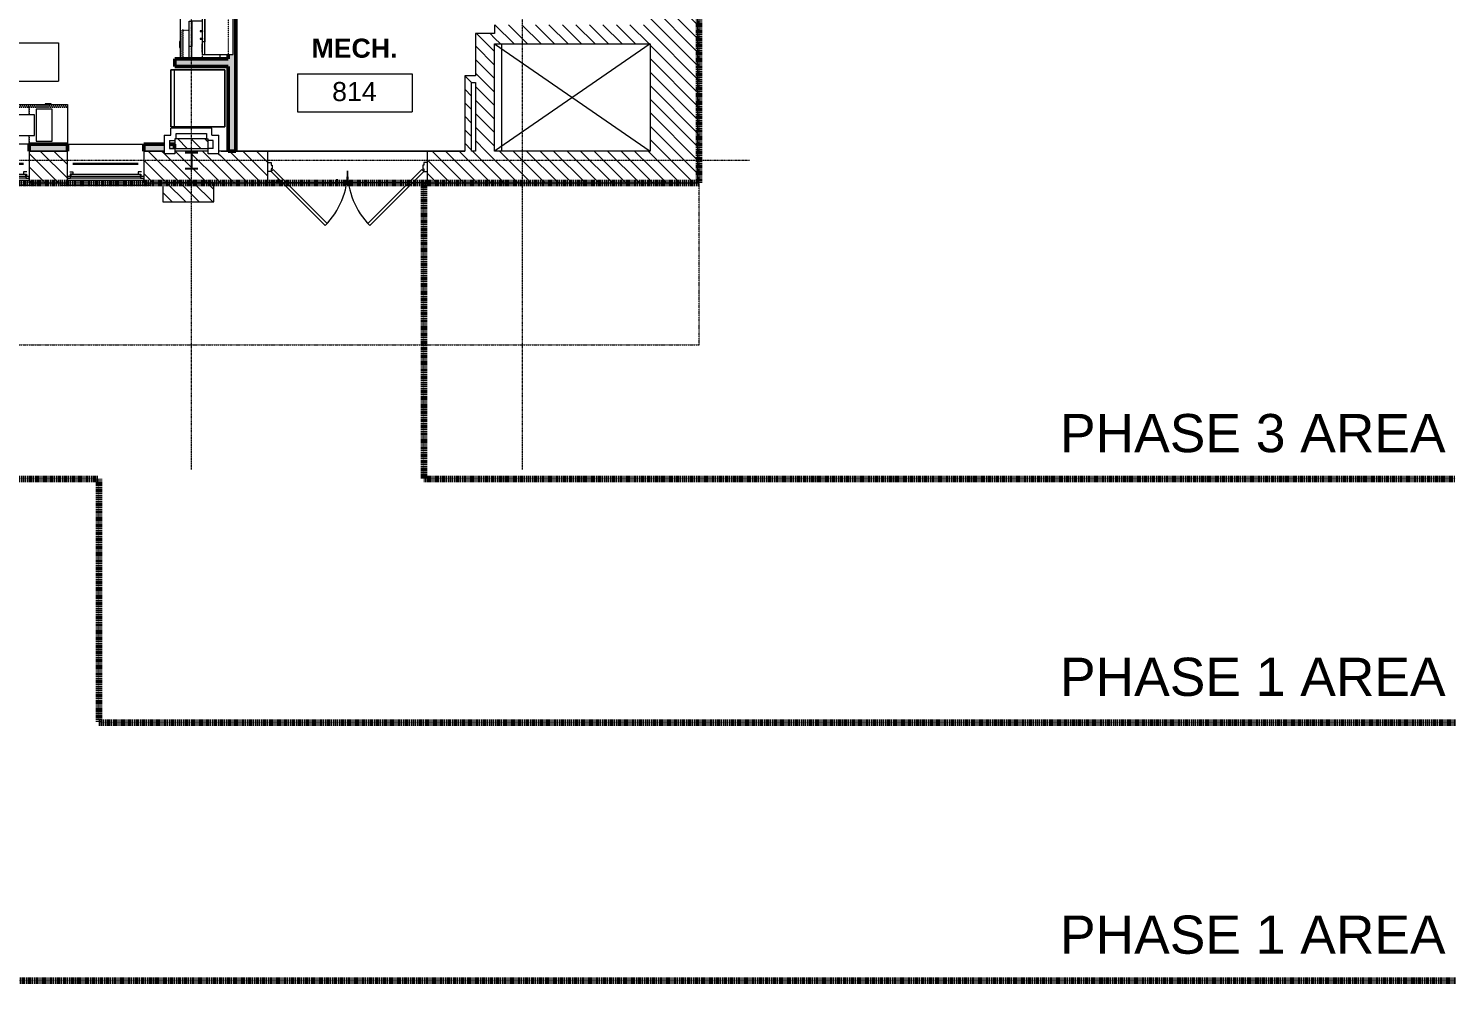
# Model space of a CAD drawing. Header units: inches. Extents: x -956 to 1409, y -1111 to 895.
# Drawn here: x 513 to 1409, y -744 to -146 of the extents above; entities that cross this region are included whole.
import ezdxf

# ---------------------------------------------------------------- set-up
doc = ezdxf.new("R2010")
doc.units = ezdxf.units.IN
doc.header["$MEASUREMENT"] = 0
for name, pattern in [('Dash', [0.25, 0.125, -0.125]), ('Double Dash 3_8_', [1, 0.375, -0.125, 0.125, -0.125, 0.125, -0.125]), ('Double Dash 3_8__2_', [1, 0.375, -0.125, 0.125, -0.125, 0.125, -0.125]), ('Grid Line 1_4_', [0.4375, 0.25, -0.0625, 0.0625, -0.0625])]:
    doc.linetypes.add(name, pattern=pattern)
for name, color, linetype, lineweight in [('A-AREA-IDEN', 2, 'Continuous', 9), ('A-DETL', 90, 'Continuous', 13), ('A-DETL-THIN', 151, 'Continuous', 13), ('A-DOOR', 31, 'Continuous', 13), ('A-DOOR-FRAM', 31, 'Continuous', 20), ('A-FLOR', 192, 'Continuous', 13), ('A-GENM', 13, 'Continuous', 9), ('A-GLAZ', 151, 'Continuous', 13), ('A-WALL', 113, 'Continuous', 13), ('A-WALL-PATT', 111, 'Continuous', 13), ('C-PROP-LINE', 91, 'Double Dash 3_8_', 20), ('G-ANNO-TEXT', 231, 'Continuous', 9), ('I-WALL', 2, 'Continuous', 13), ('M-EQPM', 50, 'Continuous', 13), ('Q-CASE', 31, 'Continuous', 9), ('Q-SPCQ', 91, 'Continuous', 13), ('S-COLS', 52, 'Continuous', 13), ('S-COLS-SYMB', 171, 'Continuous', 20), ('S-GRID', 1, 'Continuous', 9)]:
    doc.layers.add(name, color=color, linetype=linetype, lineweight=lineweight)
doc.styles.add('Arial_2', font='arial.ttf', dxfattribs={"height": 24})
doc.styles.add('Arial_3', font='arial.ttf', dxfattribs={"height": 12})
doc.styles.add('Arial_B', font='arialbd.ttf', dxfattribs={"height": 12})
pattern_1 = [(135, (0, 0), (-4.24264, -4.24264), [])]

# ---------------------------------------------------------------- blocks, each defined once
blk = doc.blocks.new('Double Flush-HM Frame - 8_-0_ Exterior 12_ H-3044561-8TH FLOOR TELECOM UNDERFLOOR ROUTING PLAN')
at = {"layer": 'A-DOOR', "color": 133, "lineweight": 20}
for p, q in [((-66, 2.87), (-32.06, 36.82)), ((-32.06, 36.82), (-30.82, 35.58)), ((-3.94, 36.82), (-5.18, 35.58)), ((30, 2.87), (-3.94, 36.82)), ((-30.82, 35.58), (-64.76, 1.64)), ((-5.18, 35.58), (28.76, 1.64)), ((-64.76, 1.64), (-66, 2.87)), ((28.76, 1.64), (30, 2.87))]:
    blk.add_line(p, q, dxfattribs=at)
at = {"layer": 'A-DOOR', "color": 53, "lineweight": 9}
for centre, start, end in [((-66, 2.87), 359.5, 45), ((30, 2.87), 135, 180.5)]:
    blk.add_arc(centre, 48, start, end, dxfattribs=at)
at = {"layer": 'A-DOOR-FRAM', "color": 133}
for p, q in [((-66, 2.87), (-68, 2.87)), ((-66, 1.13), (-66, 2.87)), ((-65.37, 1.13), (-66, 1.13)), ((-65.37, -1.12), (-65.37, 1.13)), ((29.37, 1.13), (30, 1.13)), ((29.37, -1.12), (29.37, 1.13)), ((30, 2.87), (32, 2.87)), ((30, 1.13), (30, 2.87)), ((-68, -2.87), (-66, -2.87)), ((-66, -1.12), (-65.37, -1.12)), ((-66, -2.87), (-66, -1.12)), ((30, -1.12), (29.37, -1.12)), ((30, -2.87), (30, -1.12)), ((32, -2.87), (30, -2.87))]:
    blk.add_line(p, q, dxfattribs=at)
blk = doc.blocks.new('Decorative-Pier - 8th - Standard-V19-8TH FLOOR TELECOM UNDERFLOOR ROUTING PLAN')
at = {"layer": 'A-GENM'}
h = blk.add_hatch(dxfattribs=at)
h.set_pattern_fill('FP_29', color=53, style=0, pattern_type=2)
h.set_pattern_definition([(315, (615.18, -225.569), (4.24264, 4.24264), [])])
h.paths.add_polyline_path([(-5.39, -4), (-10.5, -4), (-10.5, -10), (10.5, -10), (10.5, -4)], flags=0)
at = {"layer": 'A-GENM', "color": 53}
for p, q in [((-17.14, -0.61), (-10.5, -0.61)), ((-17.14, -0.61), (-17.14, -12.39)), ((-13.75, -4), (-13.75, -9)), ((-13.75, -4), (-10.5, -4)), ((-10.5, -0.61), (-10.5, -4)), ((10.5, -4), (10.5, -0.61)), ((10.5, -0.61), (17.14, -0.61)), ((13.75, -4), (10.5, -4)), ((13.75, -9), (13.75, -4)), ((17.14, -12.39), (17.14, -0.61)), ((-12.89, -12.39), (-17.14, -12.39)), ((-13.75, -9), (-10.5, -9)), ((-12.89, -12.39), (-12.89, -16.64)), ((-12.89, -16.64), (12.89, -16.64)), ((-10.5, -9), (-10.5, -10)), ((-9.5, -10), (-10.5, -10)), ((-9.5, -13.25), (-9.5, -10)), ((9.5, -13.25), (-9.5, -13.25)), ((9.5, -10), (10.5, -10)), ((9.5, -10), (9.5, -13.25)), ((10.5, -10), (10.5, -9)), ((13.75, -9), (10.5, -9)), ((17.14, -12.39), (12.89, -12.39)), ((12.89, -12.39), (12.89, -16.64))]:
    blk.add_line(p, q, dxfattribs=at)
at = {"layer": 'S-COLS', "color": 133, "lineweight": 20}
for p, q in [((10.5, -4), (-10.5, -4)), ((-10.5, -4), (-10.5, -9)), ((10.5, -9), (10.5, -4)), ((-9.5, -10), (9.5, -10))]:
    blk.add_line(p, q, dxfattribs=at)
blk = doc.blocks.new('Refrigerator-Side-by-Side-with_Ice_and_Water_Dispenser - 36_-1508285-8TH FLOOR TELECOM UNDERFLOOR ROUTING PLAN')
at = {"layer": 'Q-SPCQ', "lineweight": 9}
for p, q in [((17.875, -2), (-17.875, -2)), ((-17.875, -2), (-17.875, -35.875)), ((-17.875, -2), (17.875, -2)), ((-17.875, -35.875), (-17.875, -2)), ((17.875, -35.875), (17.875, -2)), ((17.875, -2), (17.875, -35.875)), ((-17.875, -33.875), (17.875, -33.875)), ((-17.875, -35.875), (17.875, -35.875)), ((17.875, -35.875), (-17.875, -35.875))]:
    blk.add_line(p, q, dxfattribs=at)
blk = doc.blocks.new('1236 - Counter Top - 30_ Depth-4857198-8TH FLOOR TELECOM UNDERFLOOR ROUTING PLAN')
at = {"layer": 'Q-CASE'}
for p, q in [((-44.26, 30), (9.74, 30)), ((-41.51, 0.75), (-44.26, 0.75)), ((9.74, 0.75), (-17.51, 0.75))]:
    blk.add_line(p, q, dxfattribs=at)
blk = doc.blocks.new('253 - 1_-6_ x 34_h - 8th Kitchen-V20-8TH FLOOR TELECOM UNDERFLOOR ROUTING PLAN')
at = {"layer": 'Q-CASE', "linetype": 'Dash'}
for p, q in [((-8.26, -23.25), (-8.26, -19.37)), ((-8.26, -23.25), (-8.26, -24)), ((9.74, -23.25), (-8.26, -23.25)), ((-8.26, -24), (9.74, -24))]:
    blk.add_line(p, q, dxfattribs=at)
at = {"layer": 'Q-CASE', "color": 53}
for p, q in [((-1.14, -25), (-1.14, -25.5)), ((-1.14, -25.5), (2.61, -25.5)), ((2.61, -25.5), (2.61, -25))]:
    blk.add_line(p, q, dxfattribs=at)
blk = doc.blocks.new('312 - 2_-6_ x 15_H - 8th Kitchen-4313707-8TH FLOOR TELECOM UNDERFLOOR ROUTING PLAN')
at = {"layer": 'Q-CASE', "linetype": 'Dash'}
for p, q in [((-15, 2.44), (-15, 18.44)), ((-15, 18.44), (15, 18.44)), ((15, 18.44), (15, 2.44)), ((15, 2.44), (-15, 2.44))]:
    blk.add_line(p, q, dxfattribs=at)
at = {"layer": 'Q-CASE', "color": 53}
for p, q in [((-2.14, 19.94), (-2.62, 19.94)), ((-2.62, 19.94), (-2.62, 18.44)), ((-2.14, 18.44), (-2.62, 18.44)), ((-2.14, 18.44), (-2.14, 19.94)), ((2.61, 19.94), (2.13, 19.94)), ((2.13, 19.94), (2.13, 18.44)), ((2.61, 18.44), (2.13, 18.44)), ((2.61, 18.44), (2.61, 19.94))]:
    blk.add_line(p, q, dxfattribs=at)
blk = doc.blocks.new('Microwave 2 - 800 Watt-1_5CuFt-2912643-8TH FLOOR TELECOM UNDERFLOOR ROUTING PLAN')
at = {"layer": 'Q-SPCQ', "color": 53, "lineweight": 9}
for p, q in [((17.11, -8.88), (-6.89, -8.88)), ((-6.89, -8.88), (-6.89, -26.88)), ((17.11, -26.88), (17.11, -8.88)), ((-6.89, -26.75), (9.11, -26.75)), ((-6.89, -28.25), (-6.89, -26.75)), ((-6.89, -26.88), (17.11, -26.88)), ((9.11, -26.75), (9.11, -28.25)), ((17.11, -28.25), (17.11, -26.88)), ((2.25, -28.25), (-6.89, -28.25)), ((7, -28.25), (2.74, -28.25)), ((9.11, -28.25), (7.49, -28.25)), ((17.11, -28.25), (9.11, -28.25)), ((10.48, -28.25), (10.48, -28.38)), ((11.86, -28.38), (10.48, -28.38)), ((11.86, -28.25), (11.86, -28.38)), ((11.92, -28.38), (11.86, -28.38)), ((11.92, -28.38), (11.92, -28.25)), ((12.42, -28.38), (11.92, -28.38)), ((12.42, -28.25), (12.42, -28.38)), ((13.79, -28.38), (12.42, -28.38)), ((13.79, -28.38), (13.79, -28.25)), ((14.23, -28.25), (14.23, -28.38)), ((15.61, -28.38), (14.23, -28.38)), ((15.61, -28.38), (15.61, -28.25))]:
    blk.add_line(p, q, dxfattribs=at)
blk = doc.blocks.new('Window - Double Hung _ Transom in brick - 4880-V59-8TH FLOOR TELECOM UNDERFLOOR ROUTING PLAN')
at = {"layer": 'A-GLAZ', "lineweight": 9}
h = blk.add_hatch(dxfattribs=at)
h.set_pattern_fill('FP_42', color=256, style=0, pattern_type=2)
h.set_pattern_definition([(180, (489.273, -212.148), (-30.72, -7.483), [1.267, -21.773, 1.267, -21.773, -122.88]), (180, (489.273, -212.148), (-30.72, -7.483), [-46.08, 1.267, -44.813, 1.267, -21.773, -53.76]), (180, (489.273, -212.148), (-30.72, -7.483), [-115.2, 1.267, -14.093, 1.267, -37.133]), (300.648, (477.753, -215.889), (22.01067, -22.18116), [1.243, -21.356, 1.243, -141.884]), (300.648, (477.753, -215.889), (22.01067, -22.18116), [-23.842, -21.356, 1.243, -43.955, -75.33]), (300.648, (477.753, -215.889), (22.01067, -22.18116), [-90.396, 1.243, -21.356, 1.243, -51.488]), (300.648, (477.753, -215.889), (22.01067, -22.18116), [-114.238, -13.823, 1.243, -36.422]), (59.352, (473.913, -230.856), (8.70913, 29.66402), [1.243, -21.356, 1.243, -21.356, -120.528]), (59.352, (473.913, -230.856), (8.70913, 29.66402), [-45.198, 1.243, -43.955, 1.243, -21.356, -52.731]), (59.352, (473.913, -230.856), (8.70913, 29.66402), [-112.995, 1.243, -13.823, 1.243, -36.422])])
h.paths.add_polyline_path([(-24, 11.75), (-28, 11.75), (-28, 10), (-24, 10), (-24, 8.5), (24, 8.5), (24, 10), (28, 10), (28, 11.75), (1.29, 11.75)], flags=0)
h = blk.add_hatch(dxfattribs=at)
h.set_pattern_fill('FP_43', color=256, style=0, pattern_type=2)
h.set_pattern_definition([(180, (489.273, -233.244), (-30.72, -7.68), [1.267, -21.773, 1.267, -21.773, -122.88]), (180, (489.273, -233.244), (-30.72, -7.68), [-46.08, 1.267, -44.813, 1.267, -21.773, -53.76]), (180, (489.273, -233.244), (-30.72, -7.68), [-115.2, 1.267, -14.093, 1.267, -37.133]), (300, (477.753, -237.084), (22.01108, -22.7643), [1.267, -21.773, 1.267, -21.773, -122.88]), (300, (477.753, -237.084), (22.01108, -22.7643), [-46.08, 1.267, -44.813, 1.267, -21.773, -53.76]), (300, (477.753, -237.084), (22.01108, -22.7643), [-115.2, 1.267, -14.093, 1.267, -37.133]), (60, (473.913, -252.444), (8.70892, 30.4443), [1.267, -21.773, 1.267, -21.773, -122.88]), (60, (473.913, -252.444), (8.70892, 30.4443), [-46.08, 1.267, -44.813, 1.267, -21.773, -53.76]), (60, (473.913, -252.444), (8.70892, 30.4443), [-115.2, 1.267, -14.093, 1.267, -37.133])])
h.paths.add_polyline_path([(1.29, 8.5), (-24, 8.5), (-24, 7.25), (-23.69, 7.25), (-23.69, 7.2), (-23.33, 7), (-22, 7), (-22, 6.75), (22, 6.75), (22, 7), (23.33, 7), (23.69, 7.25), (24, 7.25), (24, 8.5), (22, 8.5)], flags=0)
at = {"layer": 'A-GLAZ', "color": 253}
for p, q in [((-28, 10), (-28, 11.75)), ((-28, 11.75), (28, 11.75)), ((28, 11.75), (28, 10)), ((-24, 8.5), (24, 8.5)), ((-23.69, 7.25), (-24, 7.25)), ((-24, 6), (-22, 6)), ((-23.69, 7.2), (-23.69, 7.25)), ((-23.33, 7), (-23.33, 7.05)), ((-22, 7), (-23.33, 7)), ((-22, 6), (-22, 7)), ((22, 6.75), (-22, 6.75)), ((-21.75, 6), (21.75, 6)), ((-21.75, 4.56), (-21.75, 6)), ((21.75, 4.56), (-21.75, 4.56)), ((21.75, 4.56), (21.75, 6)), ((23.33, 7), (22, 7)), ((22, 7), (22, 6)), ((22, 6), (24, 6)), ((23.33, 7.05), (23.33, 7)), ((24, 7.25), (23.69, 7.25)), ((23.69, 7.25), (23.69, 7.2))]:
    blk.add_line(p, q, dxfattribs=at)
at = {"layer": 'A-GLAZ', "color": 133, "lineweight": 20}
for p, q in [((-22.25, 6), (-22.5, 6)), ((-22.5, 3.13), (-20.5, 3.13)), ((-22.25, 4.56), (-22.25, 6)), ((-20.5, 4.56), (-22.25, 4.56)), ((-20.5, 3.13), (-20.5, 4.56)), ((20.5, 4.56), (22.25, 4.56)), ((20.5, 3.13), (20.5, 4.56)), ((22.5, 3.13), (20.5, 3.13)), ((22.25, 6), (22.5, 6)), ((22.25, 4.56), (22.25, 6))]:
    blk.add_line(p, q, dxfattribs=at)
at = {"layer": 'A-GLAZ', "color": 254, "lineweight": 30}
blk.add_line((-20.5, -2), (20.5, -2), dxfattribs=at)
at = {"layer": 'A-GLAZ', "color": 253}
for centre, radius, start, end in [((-23.69, 6.93), 0.271, 43.00219, 90.14444), ((-23.31, 7.36), 0.307, 233.07828, 266.92172), ((23.31, 7.36), 0.307, 273.07828, 306.92172), ((23.69, 6.93), 0.271, 89.85556, 136.99781)]:
    blk.add_arc(centre, radius, start, end, dxfattribs=at)
blk = doc.blocks.new('Window - Double Hung _ Transom in brick - 4880-V60-8TH FLOOR TELECOM UNDERFLOOR ROUTING PLAN')
at = {"layer": 'A-GLAZ', "lineweight": 9}
h = blk.add_hatch(dxfattribs=at)
h.set_pattern_fill('FP_44', color=256, style=0, pattern_type=2)
h.set_pattern_definition([(180, (561.273, -233.244), (-30.72, -7.68), [1.267, -21.773, 1.267, -21.773, -122.88]), (180, (561.273, -233.244), (-30.72, -7.68), [-46.08, 1.267, -44.813, 1.267, -21.773, -53.76]), (180, (561.273, -233.244), (-30.72, -7.68), [-115.2, 1.267, -14.093, 1.267, -37.133]), (300, (549.753, -237.084), (22.011075, -22.7643), [1.267, -21.773, 1.267, -21.773, -122.88]), (300, (549.753, -237.084), (22.011075, -22.7643), [-46.08, 1.267, -44.813, 1.267, -21.773, -53.76]), (300, (549.753, -237.084), (22.011075, -22.7643), [-115.2, 1.267, -14.093, 1.267, -37.133]), (60, (545.913, -252.444), (8.708925, 30.4443), [1.267, -21.773, 1.267, -21.773, -122.88]), (60, (545.913, -252.444), (8.708925, 30.4443), [-46.08, 1.267, -44.813, 1.267, -21.773, -53.76]), (60, (545.913, -252.444), (8.708925, 30.4443), [-115.2, 1.267, -14.093, 1.267, -37.133])])
h.paths.add_polyline_path([(-24, 8.5), (-24, 8.5), (-24, 7.25), (-23.69, 7.25), (-23.69, 7.2), (-23.33, 7), (-22, 7), (-22, 6.75), (22, 6.75), (22, 7), (23.33, 7), (23.69, 7.25), (24, 7.25), (24, 8.5), (-23.69, 8.5)], flags=0)
at = {"layer": 'A-GLAZ', "color": 253}
for p, q in [((-28, 10), (-28, 11.75)), ((-28, 11.75), (28, 11.75)), ((28, 11.75), (28, 10)), ((-24, 8.5), (24, 8.5)), ((-23.69, 7.25), (-24, 7.25)), ((-24, 6), (-22, 6)), ((-23.69, 7.2), (-23.69, 7.25)), ((-23.33, 7), (-23.33, 7.05)), ((-22, 7), (-23.33, 7)), ((-22, 6), (-22, 7)), ((22, 6.75), (-22, 6.75)), ((-21.75, 6), (21.75, 6)), ((-21.75, 4.56), (-21.75, 6)), ((21.75, 4.56), (-21.75, 4.56)), ((21.75, 4.56), (21.75, 6)), ((23.33, 7), (22, 7)), ((22, 7), (22, 6)), ((22, 6), (24, 6)), ((23.33, 7.05), (23.33, 7)), ((24, 7.25), (23.69, 7.25)), ((23.69, 7.25), (23.69, 7.2))]:
    blk.add_line(p, q, dxfattribs=at)
at = {"layer": 'A-GLAZ', "color": 133, "lineweight": 20}
for p, q in [((-22.25, 6), (-22.5, 6)), ((-22.5, 3.13), (-20.5, 3.13)), ((-22.25, 4.56), (-22.25, 6)), ((-20.5, 4.56), (-22.25, 4.56)), ((-20.5, 3.13), (-20.5, 4.56)), ((20.5, 4.56), (22.25, 4.56)), ((20.5, 3.13), (20.5, 4.56)), ((22.5, 3.13), (20.5, 3.13)), ((22.25, 6), (22.5, 6)), ((22.25, 4.56), (22.25, 6))]:
    blk.add_line(p, q, dxfattribs=at)
at = {"layer": 'A-GLAZ', "color": 254, "lineweight": 30}
blk.add_line((-20.5, -2), (20.5, -2), dxfattribs=at)
at = {"layer": 'A-GLAZ', "color": 253}
for centre, radius, start, end in [((-23.69, 6.93), 0.271, 43.00219, 90.14444), ((-23.31, 7.36), 0.307, 233.07828, 266.92172), ((23.31, 7.36), 0.307, 273.07828, 306.92172), ((23.69, 6.93), 0.271, 89.85556, 136.99781)]:
    blk.add_arc(centre, radius, start, end, dxfattribs=at)
blk = doc.blocks.new('Microwave 2 - 800 Watt-1_5CuFt-V78-8TH FLOOR TELECOM UNDERFLOOR ROUTING PLAN')
at = {"layer": 'Q-SPCQ', "color": 53, "lineweight": 9}
for p, q in [((16.86, -8.88), (14.11, -8.88)), ((-6.89, -20), (-6.89, -26.88)), ((-6.89, -26.75), (9.11, -26.75)), ((-6.89, -28.25), (-6.89, -26.75)), ((-6.89, -26.88), (16.86, -26.88)), ((9.11, -26.75), (9.11, -28.25)), ((9.11, -28.25), (-6.89, -28.25)), ((16.86, -28.25), (9.11, -28.25)), ((10.48, -28.25), (10.48, -28.38)), ((11.86, -28.38), (10.48, -28.38)), ((11.86, -28.25), (11.86, -28.38)), ((11.92, -28.38), (11.86, -28.38)), ((11.92, -28.38), (11.92, -28.25)), ((12.42, -28.38), (11.92, -28.38)), ((12.42, -28.25), (12.42, -28.38)), ((13.79, -28.38), (12.42, -28.38)), ((13.79, -28.38), (13.79, -28.25)), ((14.23, -28.25), (14.23, -28.38)), ((15.61, -28.38), (14.23, -28.38)), ((15.61, -28.38), (15.61, -28.25))]:
    blk.add_line(p, q, dxfattribs=at)
blk = doc.blocks.new('Louver - J Blade - 2_ Deep_ Fixed J_K Type Blade-3876143-8TH FLOOR TELECOM UNDERFLOOR ROUTING PLAN')
at = {"layer": 'A-GENM', "color": 53}
for p, q in [((-19.25, 10), (-19.25, 8)), ((-18.54, 8.06), (-18.54, 9.94)), ((-18.54, 9.94), (-18.28, 9.94)), ((-18.28, 9.94), (-18.28, 10)), ((-18.25, 10), (17.75, 10)), ((-18.25, 10), (17.75, 10)), ((-18.25, 10), (17.75, 10)), ((-18.25, 10), (17.75, 10)), ((-18.25, 10), (17.75, 10)), ((17.78, 9.94), (17.78, 10)), ((18.04, 9.94), (17.78, 9.94)), ((18.04, 8.06), (18.04, 9.94)), ((18.75, 10), (18.75, 8)), ((-19.25, 8), (-18.28, 8)), ((-18.28, 8.06), (-18.54, 8.06)), ((-18.28, 8), (-18.28, 8.06)), ((17.78, 8.06), (18.04, 8.06)), ((17.78, 8), (17.78, 8.06)), ((18.75, 8), (17.78, 8))]:
    blk.add_line(p, q, dxfattribs=at)
at = {"layer": 'M-EQPM', "color": 53, "lineweight": 9}
for p, q in [((-18.25, 10.08), (-20, 10.08)), ((-20, 10.08), (-20, 10)), ((-20, 10), (-18.25, 10)), ((-19.5, 10), (19, 10)), ((-18.25, 10), (-18.25, 10.08)), ((17.75, 10.08), (-18.25, 10.08)), ((17.75, 10), (-18.25, 10)), ((19.5, 10.08), (17.75, 10.08)), ((17.75, 10.08), (17.75, 10)), ((17.75, 10), (19.5, 10)), ((19, 8), (19, 10)), ((19, 10), (19, 8)), ((19.5, 10), (19.5, 10.08))]:
    blk.add_line(p, q, dxfattribs=at)
blk = doc.blocks.new('Counter Top wo Backsplash - 24_ Depth-5572877-8TH FLOOR TELECOM UNDERFLOOR ROUTING PLAN')
at = {"layer": 'Q-CASE'}
for p, q in [((-47.26, 25), (108.74, 25)), ((-47.26, 5.82), (-47.26, 25)), ((108.74, 25), (108.74, 0)), ((12.74, 0), (-35.26, 0)), ((84.74, 0), (36.74, 0))]:
    blk.add_line(p, q, dxfattribs=at)
blk = doc.blocks.new('Coffee Maker - BUNN - Coffee_Maker-Commercial-2913680-8TH FLOOR TELECOM UNDERFLOOR ROUTING PLAN')
at = {"layer": 'Q-SPCQ', "lineweight": 9}
for p, q in [((-5, 10), (-5, 0)), ((5, 10), (-5, 10)), ((5, -10), (5, 10)), ((-5, 0), (-5, -10)), ((-5, -10), (5, -10))]:
    blk.add_line(p, q, dxfattribs=at)
blk = doc.blocks.new('Coffee Maker - BUNN - Water Machine-2915834-8TH FLOOR TELECOM UNDERFLOOR ROUTING PLAN')
at = {"layer": 'Q-SPCQ', "lineweight": 9}
for p, q in [((-6.5, 6.5), (-6.5, 0)), ((6.5, 6.5), (-6.5, 6.5)), ((-6.5, 0), (-6.5, -6.5)), ((6.5, -6.5), (6.5, 6.5)), ((-6.5, -6.5), (6.5, -6.5))]:
    blk.add_line(p, q, dxfattribs=at)
blk = doc.blocks.new('253 - 2_-0_ New - 8th Kitchen-4313477-8TH FLOOR TELECOM UNDERFLOOR ROUTING PLAN')
at = {"layer": 'Q-CASE', "linetype": 'Dash'}
for p, q in [((-11.26, -23.25), (-11.26, 0)), ((12.74, 0), (12.74, -5.46)), ((-11.26, -23.25), (-11.26, -24)), ((12.74, -23.25), (-11.26, -23.25)), ((-11.26, -24), (12.74, -24)), ((12.74, -18.46), (12.74, -23.25)), ((12.74, -24), (12.74, -23.25))]:
    blk.add_line(p, q, dxfattribs=at)
at = {"layer": 'Q-CASE', "color": 53}
for p, q in [((-1.14, -25), (-1.14, -25.5)), ((-1.14, -25.5), (2.61, -25.5)), ((2.61, -25.5), (2.61, -25))]:
    blk.add_line(p, q, dxfattribs=at)
blk = doc.blocks.new('211 - 1_-6_ NEW - 8th Kitchen-4313393-8TH FLOOR TELECOM UNDERFLOOR ROUTING PLAN')
at = {"layer": 'Q-CASE', "linetype": 'Dash'}
for p, q in [((-11.26, -5.46), (-11.26, 0)), ((-11.26, 0), (6.74, 0)), ((6.74, 0), (6.74, -23.25)), ((-11.26, -23.25), (-11.26, -18.46)), ((-11.26, -23.25), (-11.26, -24)), ((6.74, -23.25), (-11.26, -23.25)), ((-11.26, -24), (6.74, -24)), ((6.74, -24), (6.74, -23.25))]:
    blk.add_line(p, q, dxfattribs=at)
at = {"layer": 'Q-CASE', "color": 53}
for p, q in [((-4.14, -25), (-4.14, -25.5)), ((-4.14, -25.5), (-0.39, -25.5)), ((-0.39, -25.5), (-0.39, -25)), ((4.24, -25), (4.24, -25.5)), ((4.24, -25.5), (4.73, -25.5)), ((4.73, -25.5), (4.73, -25))]:
    blk.add_line(p, q, dxfattribs=at)
blk = doc.blocks.new('Family - ___-850868-8TH FLOOR TELECOM UNDERFLOOR ROUTING PLAN')
at = {"layer": 'C-PROP-LINE', "color": 133, "linetype": 'Double Dash 3_8__2_'}
for p, q in [((934.11, -344.99), (934.11, 840.01)), ((389.27, -344.99), (934.11, -344.99))]:
    blk.add_line(p, q, dxfattribs=at)
blk = doc.blocks.new('18433_1 - AEO NY - CENTRAL_rvt-1-8TH FLOOR TELECOM UNDERFLOOR ROUTING PLAN')
at = {"layer": 'A-WALL-PATT', "lineweight": 9}
h = blk.add_hatch(dxfattribs=at)
h.set_pattern_fill('FP_1', color=53, style=0, pattern_type=2)
h.set_pattern_definition(pattern_1)
h.paths.add_polyline_path([(933.4, -243.24), (933.4, 797.38), (903.4, 797.38), (903.4, -243.24)], flags=0)
at = {"layer": 'A-WALL-PATT'}
for points in [[(643.12, -223.24), (643.12, -67.44), (638.24, -67.44), (638.24, -138.55), (641.49, -138.55), (641.49, -162.55), (638.24, -162.55), (638.24, -223.24), (642.67, -223.24)], [(620.57, -170.19), (638.24, -170.19), (638.24, -165.31), (604.68, -165.31), (604.68, -170.19), (609.52, -170.19)]]:
    blk.add_hatch(color=253, dxfattribs=at).paths.add_polyline_path(points, flags=0)
at = {"layer": 'A-WALL-PATT', "lineweight": 9}
h = blk.add_hatch(dxfattribs=at)
h.set_pattern_fill('FP_1', color=53, style=0, pattern_type=2)
h.set_pattern_definition(pattern_1)
h.paths.add_polyline_path([(793.65, -176.99), (805.65, -176.99), (805.65, -149.45), (793.65, -149.45), (793.65, -175.99)], flags=0)
h = blk.add_hatch(dxfattribs=at)
h.set_pattern_fill('FP_1', color=53, style=0, pattern_type=2)
h.set_pattern_definition(pattern_1)
h.paths.add_polyline_path([(903.4, -155.99), (903.4, -143.99), (805.65, -143.99), (805.65, -155.99), (841.56, -155.99)], flags=0)
h = blk.add_hatch(dxfattribs=at)
h.set_pattern_fill('FP_1', color=53, style=0, pattern_type=2)
h.set_pattern_definition(pattern_1)
h.paths.add_polyline_path([(791.15, -223.24), (791.15, -175.99), (786.9, -175.99), (786.9, -223.24)], flags=0)
h = blk.add_hatch(dxfattribs=at)
h.set_pattern_fill('FP_1', color=53, style=0, pattern_type=2)
h.set_pattern_definition(pattern_1)
h.paths.add_polyline_path([(793.65, -180.24), (793.65, -175.99), (791.15, -175.99), (791.15, -180.24)], flags=0)
h = blk.add_hatch(dxfattribs=at)
h.set_pattern_fill('FP_1', color=53, style=0, pattern_type=2)
h.set_pattern_definition(pattern_1)
h.paths.add_polyline_path([(805.65, -223.24), (805.65, -176.99), (793.65, -176.99), (793.65, -223.24)], flags=0)
h = blk.add_hatch(dxfattribs=at)
h.set_pattern_fill('FP_1', color=53, style=0, pattern_type=2)
h.set_pattern_definition(pattern_1)
h.paths.add_polyline_path([(633.4, -243.24), (633.4, -223.24), (632.32, -223.24), (632.32, -224.96), (625.68, -224.96), (625.68, -223.24), (604.68, -223.24), (604.68, -224.96), (598.04, -224.96), (598.04, -223.24), (585.27, -223.24), (585.27, -243.24), (620.57, -243.24)], flags=0)
h.paths.add_polyline_path([(532.18, -243.24), (537.27, -243.24), (537.27, -223.24), (513.27, -223.24), (513.27, -243.24)], flags=0)
h.paths.add_polyline_path([(441.27, -243.24), (465.27, -243.24), (465.27, -223.24), (441.27, -223.24)], flags=0)
h.paths.add_polyline_path([(333.27, -243.24), (393.27, -243.24), (393.27, -223.24), (382.82, -223.24), (382.82, -224.96), (376.18, -224.96), (376.18, -223.24), (355.18, -223.24), (355.18, -224.96), (348.54, -224.96), (348.54, -223.24), (333.27, -223.24), (333.27, -232.04)], flags=0)
h.paths.add_polyline_path([(285.27, -243.24), (285.27, -223.24), (261.27, -223.24), (261.27, -243.24)], flags=0)
h.paths.add_polyline_path([(213.27, -243.24), (213.27, -223.24), (189.27, -223.24), (189.27, -243.24)], flags=0)
h.paths.add_polyline_path([(141.27, -243.24), (141.27, -223.24), (128.32, -223.24), (128.32, -224.96), (125.27, -224.96), (125.27, -243.24), (134.41, -243.24)], flags=0)
at = {"layer": 'A-WALL-PATT'}
h = blk.add_hatch(color=253, dxfattribs=at)
h.paths.add_polyline_path([(537.27, -223.24), (537.27, -218.99), (513.27, -218.99), (513.27, -223.24), (532.18, -223.24)], flags=0)
h.paths.add_polyline_path([(585.27, -223.24), (598.04, -223.24), (598.04, -218.99), (585.27, -218.99), (585.27, -221.57)], flags=0)
h.paths.add_polyline_path([(465.27, -223.24), (465.27, -218.99), (441.27, -218.99), (441.27, -223.24), (443.79, -223.24)], flags=0)
h.paths.add_polyline_path([(393.27, -223.24), (393.27, -218.99), (382.82, -218.99), (382.82, -223.24), (388.54, -223.24)], flags=0)
h.paths.add_polyline_path([(376.18, -221.57), (379.43, -221.57), (379.43, -218.99), (376.18, -218.99), (376.18, -219.94)], flags=0)
h.paths.add_polyline_path([(604.62, -221.57), (604.62, -218.99), (601.43, -218.99), (601.43, -221.57)], flags=0)
at = {"layer": 'A-WALL-PATT', "lineweight": 9}
h = blk.add_hatch(dxfattribs=at)
h.set_pattern_fill('FP_1', color=53, style=0, pattern_type=2)
h.set_pattern_definition(pattern_1)
h.paths.add_polyline_path([(903.4, -243.24), (903.4, -223.24), (786.9, -223.24), (786.9, -223.32), (763.27, -223.32), (763.27, -243.24), (841.56, -243.24)], flags=0)
h.paths.add_polyline_path([(633.4, -243.24), (663.27, -243.24), (663.27, -223.32), (633.9, -223.32), (633.9, -223.24), (633.4, -223.24), (633.4, -232.04)], flags=0)
h = blk.add_hatch(dxfattribs=at)
h.set_pattern_fill('FP_1', color=53, style=0, pattern_type=2)
h.set_pattern_definition(pattern_1)
h.paths.add_polyline_path([(629.27, -255.24), (629.27, -243.24), (597.27, -243.24), (597.27, -255.24), (620.57, -255.24)], flags=0)
at = {"layer": 'A-DETL-THIN', "color": 53, "lineweight": 9}
for p, q in [((903.4, -155.99), (805.65, -223.24)), ((805.65, -155.99), (903.4, -223.24))]:
    blk.add_line(p, q, dxfattribs=at)
at = {"layer": 'A-FLOR', "color": 53, "lineweight": 9}
for p, q in [((810.15, -223.24), (810.15, -155.99)), ((643.12, -223.24), (786.9, -223.24))]:
    blk.add_line(p, q, dxfattribs=at)
at = {"layer": 'A-FLOR', "color": 253}
blk.add_line((633.9, -223.24), (638.24, -223.24), dxfattribs=at)
at = {"layer": 'A-WALL', "color": 133, "lineweight": 20}
for p, q in [((933.4, -243.24), (933.4, 797.38)), ((793.65, -149.45), (793.65, -175.99)), ((805.65, -149.45), (793.65, -149.45)), ((805.65, -143.99), (805.65, -149.45)), ((805.65, -155.99), (903.4, -155.99)), ((805.65, -176.99), (805.65, -155.99)), ((903.4, -155.99), (903.4, -223.24)), ((805.65, -223.24), (805.65, -176.99)), ((793.65, -180.24), (793.65, -223.24)), ((513.27, -223.24), (513.27, -243.24)), ((537.27, -243.24), (537.27, -223.24)), ((585.27, -223.24), (585.27, -243.24)), ((625.68, -223.24), (604.68, -223.24)), ((633.4, -223.24), (632.32, -223.24)), ((633.9, -223.24), (633.4, -223.24)), ((633.9, -223.32), (633.9, -223.24)), ((663.27, -223.32), (633.9, -223.32)), ((663.27, -243.24), (663.27, -223.32)), ((786.9, -223.32), (763.27, -223.32)), ((763.27, -223.32), (763.27, -243.24)), ((786.9, -223.24), (786.9, -223.32)), ((793.65, -223.24), (791.15, -223.24)), ((903.4, -223.24), (805.65, -223.24)), ((513.27, -243.24), (537.27, -243.24)), ((585.27, -243.24), (633.4, -243.24)), ((629.27, -243.24), (597.27, -243.24)), ((597.27, -243.24), (597.27, -255.24)), ((629.27, -255.24), (629.27, -243.24)), ((633.4, -243.24), (663.27, -243.24)), ((763.27, -243.24), (903.4, -243.24)), ((903.4, -243.24), (933.4, -243.24)), ((597.27, -255.24), (629.27, -255.24))]:
    blk.add_line(p, q, dxfattribs=at)
at = {"layer": 'A-WALL', "color": 53, "lineweight": 9}
for p, q in [((537.27, -223.24), (513.27, -223.24)), ((537.27, -223.24), (537.27, -223.24)), ((598.04, -223.24), (585.27, -223.24)), ((763.27, -223.32), (663.27, -223.32)), ((537.27, -243.24), (537.27, -243.24)), ((668.4, -243.24), (663.27, -243.24)), ((706.15, -243.24), (670.15, -243.24)), ((763.27, -243.24), (707.9, -243.24))]:
    blk.add_line(p, q, dxfattribs=at)
at = {"layer": 'I-WALL', "color": 213, "lineweight": 50}
for p, q in [((643.12, -223.24), (643.12, -67.44)), ((638.24, -165.31), (604.68, -165.31)), ((604.68, -165.31), (604.68, -170.19)), ((604.68, -170.19), (638.24, -170.19)), ((638.24, -162.55), (638.24, -165.31)), ((638.24, -170.19), (638.24, -223.24)), ((537.27, -218.99), (513.27, -218.99)), ((513.27, -218.99), (513.27, -223.24)), ((537.27, -223.24), (537.27, -218.99)), ((598.04, -218.99), (585.27, -218.99)), ((585.27, -218.99), (585.27, -223.24)), ((604.62, -218.99), (601.43, -218.99)), ((604.62, -221.57), (604.62, -218.99)), ((638.24, -223.24), (643.12, -223.24))]:
    blk.add_line(p, q, dxfattribs=at)
at = {"layer": 'I-WALL', "color": 133, "lineweight": 20}
for p, q in [((791.15, -175.99), (786.9, -175.99)), ((786.9, -175.99), (786.9, -223.24)), ((793.65, -175.99), (791.15, -175.99)), ((791.15, -223.24), (791.15, -180.24)), ((791.15, -180.24), (793.65, -180.24))]:
    blk.add_line(p, q, dxfattribs=at)
at = {"layer": 'I-WALL', "color": 253}
for p, q in [((513.27, -223.24), (537.27, -223.24)), ((537.27, -218.99), (585.27, -218.99)), ((585.27, -223.24), (598.04, -223.24))]:
    blk.add_line(p, q, dxfattribs=at)
at = {"layer": 'S-GRID', "linetype": 'Grid Line 1_4_'}
for p, q in [((615.18, -423.37), (615.18, 870.85)), ((823.15, -423.37), (823.15, 870.85)), ((965.79, -229.24), (-931.82, -229.24))]:
    blk.add_line(p, q, dxfattribs=at)
at = {"color": 133, "linetype": 'Double Dash 3_8__2_', "lineweight": 20}
blk.add_blockref('Family - ___-850868-8TH FLOOR TELECOM UNDERFLOOR ROUTING PLAN', (0, 0), dxfattribs=at)
at = {"color": 53, "lineweight": 9}
for name, p, rotation in [('1236 - Counter Top - 30_ Depth-4857198-8TH FLOOR TELECOM UNDERFLOOR ROUTING PLAN', (638.24, -121.05), 89.99999999999977), ('Microwave 2 - 800 Watt-1_5CuFt-V78-8TH FLOOR TELECOM UNDERFLOOR ROUTING PLAN', (642.12, -148.45), 269.9999999999996), ('312 - 2_-6_ x 15_H - 8th Kitchen-4313707-8TH FLOOR TELECOM UNDERFLOOR ROUTING PLAN', (640.68, -150.31), 89.9999999999999), ('Microwave 2 - 800 Watt-1_5CuFt-2912643-8TH FLOOR TELECOM UNDERFLOOR ROUTING PLAN', (650.37, -145.45), 269.9999999999996), ('253 - 1_-6_ x 34_h - 8th Kitchen-V20-8TH FLOOR TELECOM UNDERFLOOR ROUTING PLAN', (633.24, -155.57), 269.9999999999999), ('Refrigerator-Side-by-Side-with_Ice_and_Water_Dispenser - 36_-1508285-8TH FLOOR TELECOM UNDERFLOOR ROUTING PLAN', (638.24, -190.12), 269.9999999999995), ('211 - 1_-6_ NEW - 8th Kitchen-4313393-8TH FLOOR TELECOM UNDERFLOOR ROUTING PLAN', (502.01, -218.99), 180), ('253 - 2_-0_ New - 8th Kitchen-4313477-8TH FLOOR TELECOM UNDERFLOOR ROUTING PLAN', (526.01, -218.99), 180), ('Coffee Maker - BUNN - Coffee_Maker-Commercial-2913680-8TH FLOOR TELECOM UNDERFLOOR ROUTING PLAN', (522.71, -207.03), 180), ('Coffee Maker - BUNN - Water Machine-2915834-8TH FLOOR TELECOM UNDERFLOOR ROUTING PLAN', (510.21, -207.03), 180), ('Decorative-Pier - 8th - Standard-V19-8TH FLOOR TELECOM UNDERFLOOR ROUTING PLAN', (615.18, -225.57), 180), ('Window - Double Hung _ Transom in brick - 4880-V59-8TH FLOOR TELECOM UNDERFLOOR ROUTING PLAN', (489.27, -233.24), 180), ('Window - Double Hung _ Transom in brick - 4880-V60-8TH FLOOR TELECOM UNDERFLOOR ROUTING PLAN', (561.27, -233.24), 180), ('Double Flush-HM Frame - 8_-0_ Exterior 12_ H-3044561-8TH FLOOR TELECOM UNDERFLOOR ROUTING PLAN', (695.27, -233.24), 180), ('Louver - J Blade - 2_ Deep_ Fixed J_K Type Blade-3876143-8TH FLOOR TELECOM UNDERFLOOR ROUTING PLAN', (687.9, -233.24), 180)]:
    blk.add_blockref(name, p, dxfattribs=dict(at, rotation=rotation))
blk.add_blockref('Counter Top wo Backsplash - 24_ Depth-5572877-8TH FLOOR TELECOM UNDERFLOOR ROUTING PLAN', (428.54, -218.99), dxfattribs=at)
blk = doc.blocks.new('W-Wide Flange-Column - W10X49-823309-8TH FLOOR TELECOM UNDERFLOOR ROUTING PLAN')
at = {"layer": 'S-COLS-SYMB', "color": 63, "lineweight": 25}
for p, q in [((-4.01, 5.05), (4.01, 5.05)), ((0, 5.05), (0, -5.05)), ((-4.01, -5.05), (4.01, -5.05))]:
    blk.add_line(p, q, dxfattribs=at)
blk = doc.blocks.new('5649_structural model_2019_rvt-1-8TH FLOOR TELECOM UNDERFLOOR ROUTING PLAN')
at = {"color": 123, "lineweight": 13}
blk.add_blockref('W-Wide Flange-Column - W10X49-823309-8TH FLOOR TELECOM UNDERFLOOR ROUTING PLAN', (615.18, -229.24), dxfattribs=at)
blk = doc.blocks.new('Room Tag - Room Tag-84095-8TH FLOOR TELECOM UNDERFLOOR ROUTING PLAN')
at = {"layer": 'A-AREA-IDEN'}
for p, q in [((-0.375, -0.0625), (-0.375, -0.3125)), ((-0.375, -0.0625), (0.375, -0.0625)), ((0.375, -0.0625), (0.375, -0.3125)), ((-0.375, -0.3125), (0.375, -0.3125))]:
    blk.add_line(p, q, dxfattribs=at)

msp = doc.modelspace()

# ---------------------------------------------------------------- block references
at = {"lineweight": 5}
msp.add_blockref('18433_1 - AEO NY - CENTRAL_rvt-1-8TH FLOOR TELECOM UNDERFLOOR ROUTING PLAN', (0, 0), dxfattribs=at)

# ---------------------------------------------------------------- texts
at = {"layer": 'G-ANNO-TEXT', "color": 7, "char_height": 24, "width": 291.789, "attachment_point": 1, "style": 'Arial_2'}
for s, insert in [('PHASE 3 AREA', (1160.86, -388.46)), ('PHASE 1 AREA', (1160.86, -541.58)), ('PHASE 1 AREA', (1160.86, -703.58))]:
    msp.add_mtext(s, dxfattribs=dict(at, insert=insert))

# ---------------------------------------------------------------- next in the draw order: linework, layer by layer
at = {"layer": 'A-DETL', "linetype": 'Double Dash 3_8_', "lineweight": 140}
for p, q in [((934.11, -243.24), (934.11, 843.38)), ((125.27, -243.24), (934.11, -243.24)), ((761.27, -243.24), (761.27, -429.24)), ((-72.98, -429.24), (557.02, -429.24)), ((557.02, -429.24), (557.02, -582.37)), ((761.27, -429.24), (1409.27, -429.24)), ((557.02, -582.37), (1409.27, -582.37)), ((360.4, -744.37), (1409.27, -744.37))]:
    msp.add_line(p, q, dxfattribs=at)

# ---------------------------------------------------------------- next in the draw order: block references
at = {"lineweight": 5}
msp.add_blockref('5649_structural model_2019_rvt-1-8TH FLOOR TELECOM UNDERFLOOR ROUTING PLAN', (0, 0), dxfattribs=at)
at = {"layer": 'A-AREA-IDEN', "xscale": 95.99999999999994, "yscale": 95.99999999999994, "zscale": 95.99999999999994}
for p in [(495.6, -149.32), (717.88, -168.69)]:
    msp.add_blockref('Room Tag - Room Tag-84095-8TH FLOOR TELECOM UNDERFLOOR ROUTING PLAN', p, dxfattribs=at)

# ---------------------------------------------------------------- next in the draw order: texts
at = {"layer": 'A-AREA-IDEN', "char_height": 12, "attachment_point": 1}
for s, insert, width, style in [('MECH.', (690.64, -152.61), 65.751, 'Arial_B'), ('814', (703.6, -179.87), 33.633, 'Arial_3')]:
    msp.add_mtext(s, dxfattribs=dict(at, insert=insert, width=width, style=style))

doc.saveas('drawing.dxf')
